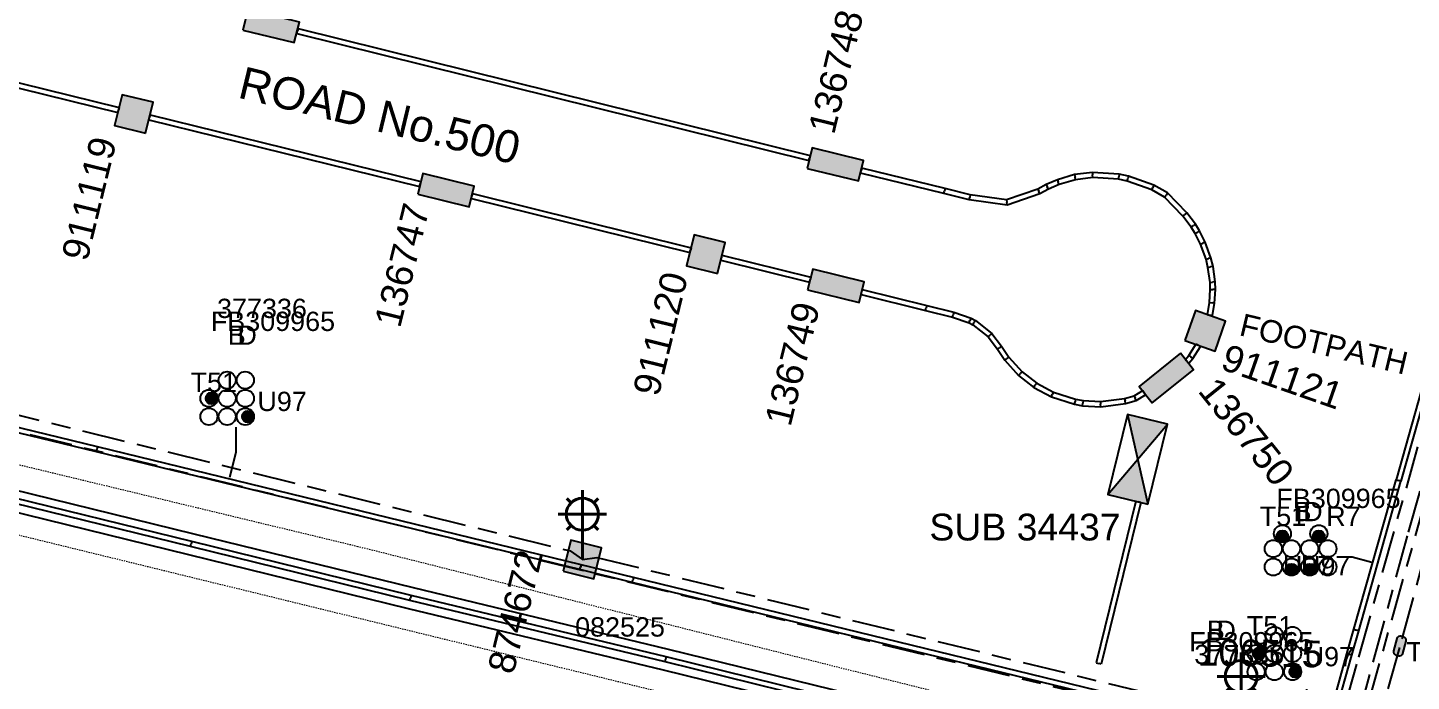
# Model space of a CAD drawing. Header units: metres. Extents: x 289087 to 291245, y 6227587 to 6229773.
# Drawn here: x 290576.8 to 290706, y 6228608.6 to 6228669.6 of the extents above; entities that cross this region are included whole.
import ezdxf
from ezdxf.enums import TextEntityAlignment as Align

# ---------------------------------------------------------------- set-up
doc = ezdxf.new("R2010")
doc.units = ezdxf.units.M
for name, pattern in [('Cable Exist UG', [8.2, 4, -1.2, 1.8, -1.2]), ('HIDDEN', [0.375, 0.25, -0.125]), ('HIDDEN2', [0.1875, 0.125, -0.0625]), ('IE Trench LV', [6.5, 5, -1.5])]:
    doc.linetypes.add(name, pattern=pattern)
for name, color, linetype in [('_User Ducts Config', 7, 'Continuous'), ('Duct_SP_EXT', 7, 'Continuous'), ('Equip_HV_EXT', 7, 'Continuous'), ('Equip_SP_SL_EXT', 7, 'Continuous'), ('Mains_HV_EXT', 7, 'Continuous'), ('Mains_SL_EXT', 7, 'Continuous'), ('Sub_SP_EXT', 7, 'Continuous'), ('SupportsUG_SP_LV_EXT', 7, 'Continuous'), ('SupportsUG_SP_LV_SL_EXT', 7, 'Continuous'), ('UG_Details_SP_MISC', 7, 'Continuous')]:
    doc.layers.add(name, color=color, linetype=linetype)
doc.layers.add('Cadastre Other Property_SP_EXT', color=9, linetype='HIDDEN', lineweight=5)
doc.layers.add('Cadastre Roads_SP_EXT', color=9, linetype='Continuous', lineweight=5)
doc.styles.add('COLUMN_LABEL', font='arial.ttf')
doc.styles.add('iecARIAL', font='arial.ttf', dxfattribs={"height": 2})
doc.styles.add('POLE_LABEL', font='arial.ttf')
doc.styles.get("Standard").update_dxf_attribs({"font": 'arial.ttf'})
doc.linetypes.add('Cable E UG', pattern='A,6,-0.5,["E",Standard,S=1.7,R=0,X=0.5,Y=-1],-2.9', length=9.4)
doc.linetypes.add('Cable P UG', pattern='A,6,-0.5,["P",Standard,S=1.7,R=0,X=0.5,Y=-1],-2.9', length=9.4)

# ---------------------------------------------------------------- blocks, each defined once
blk = doc.blocks.new('COLUMN_EXT')
blk.add_hatch(color=256).paths.add_polyline_path([(-1.49, 1.48), (-1.49, -1.49), (1.48, -1.49), (1.48, 1.48)])
blk.add_lwpolyline([(-1.49, -1.49), (1.48, -1.49), (1.48, 1.48), (-1.49, 1.48)], close=True)
for tag, height, style, flags, p in [('ASSET_NUM', 2.5, 'COLUMN_LABEL', 8, (2, 2)), ('STRUCTURE_PLANT_NUMBER', 0.2, 'POLE_LABEL', 9, (1.81, 0.03)), ('STREET_CODE', 0.2, 'COLUMN_LABEL', 9, (1.81, -0.2))]:
    blk.add_attdef(tag, text='', height=height, dxfattribs=dict(style=style, flags=flags)).set_placement(p, align=Align.MIDDLE_LEFT)
at = {"flags": 9}
for tag, p in [('COLUMN_TYPE', (1.81, -0.4)), ('OWNED_BY', (1.81, -0.6)), ('STATE', (1.81, -0.8)), ('USAGE', (1.81, -1)), ('LEGEND', (1.81, -1.2)), ('STREETNAME', (1.81, -1.6)), ('SUBURB', (1.81, -1.8)), ('LOCATION', (1.81, -1.4)), ('NOTES', (1.81, -2))]:
    blk.add_attdef(tag, text='', height=0.2, dxfattribs=at).set_placement(p, align=Align.MIDDLE_LEFT)
at = {"flags": 1}
blk.add_attdef('Z', (1.81, -2.35), '', height=0.2, dxfattribs=at)
blk = doc.blocks.new('PILLAR_EXT')
blk.add_hatch(color=256).paths.add_polyline_path([(-2.475, 0.99), (-2.475, -0.99), (2.475, -0.99), (2.475, 0.99)])
blk.add_lwpolyline([(-2.475, -0.99), (2.475, -0.99), (2.475, 0.99), (-2.475, 0.99)], close=True)
at = {"style": 'iecARIAL', "flags": 8}
blk.add_attdef('ASSET_NUM', (1.5, 3.5), '', height=2.5, dxfattribs=at)
for tag, p, flags in [('OWNED_BY', (0, -0.2), 9), ('STATE', (0, -0.4), 9), ('SUPPORT_TYPE', (0, -0.6), 9), ('USAGE', (0, -0.8), 9), ('LEGEND', (0, -1), 9), ('LOCATION', (0, -1.2), 9), ('NOTES', (0, -1.4), 9), ('STREETNAME', (0, -1.8), 9), ('SUBURB', (0, -2), 1), ('PARENT', (0, -1.6), 9)]:
    blk.add_attdef(tag, p, '', height=0.2, dxfattribs=dict(flags=flags))
blk = doc.blocks.new('DUCT_EXT')
blk.add_circle((0, 0.8), 0.8)
at = {"flags": 1}
blk.add_attdef('Z', (0, 0), '', height=0.2, dxfattribs=at)
at = {"flags": 9}
for tag, p in [('DUCT_CODE', (0, 0)), ('XSECT_TYPE', (0, -0.2)), ('STATE', (0, -0.6)), ('FB_REFERENCE', (0, -0.4)), ('NOTES', (0, -0.8))]:
    blk.add_attdef(tag, text='', height=0.2, dxfattribs=at).set_placement(p, align=Align.MIDDLE_LEFT)
blk = doc.blocks.new('SL_LANTERN_EXT')
at = {"lineweight": 40}
for p, q in [((0, 1.97), (0, 6.47)), ((-1.46, 5.68), (-1.06, 5.28)), ((1.46, 5.68), (1.06, 5.28)), ((-2.25, 4.22), (2.25, 4.22)), ((-1.46, 2.76), (-1.06, 3.16)), ((0, 0), (0, 2.72)), ((1.46, 2.76), (1.06, 3.16))]:
    blk.add_line(p, q, dxfattribs=at)
blk.add_circle((0, 4.22), 1.5, dxfattribs=at)
at = {"style": 'iecARIAL', "flags": 9}
blk.add_attdef('ASSET_NUM', (1.5, 1.5), '', height=2.5, dxfattribs=at)
for tag, p, height, flags in [('CONSTRUCTED_VOLTAGE', (0.98, -0.65), 0.2, 9), ('CONTROL_TYPE', (0.98, -0.85), 0.2, 9), ('LANTERN_PURPOSE', (0.98, -1.05), 0.2, 9), ('LANTERN_TYPE', (0.98, -1.25), 0.2, 9), ('NO_PHASES', (0.98, -1.45), 0.2, 9), ('LNUMBER', (2.18, -3.25), 2.5, 8), ('OPERATING_VOLTAGE', (0.98, -1.65), 0.2, 9), ('ORIENTATION', (0.98, -1.85), 0.2, 9), ('OWNED_BY', (0.98, -2.05), 0.2, 9), ('STATE', (0.98, -2.25), 0.2, 9), ('USAGE', (0.98, -2.45), 0.2, 9), ('CEXIST', (0.98, -2.65), 0.2, 9), ('CNEW', (0.98, -2.85), 0.2, 9), ('CNUMBER', (0.98, -3.05), 0.2, 9), ('CREMOVE', (0.98, -3.25), 0.2, 9), ('CREPLACE', (0.98, -3.45), 0.2, 9), ('LKINGHEIGHT', (0.98, -3.65), 0.2, 9), ('LBRACKET', (0.98, -3.85), 0.2, 9), ('LBRACKETVOCAB', (0.98, -4.05), 0.2, 9), ('LCATEGORY', (0.98, -4.25), 0.2, 9), ('LCHARGE1', (0.98, -4.45), 0.2, 9), ('LCHARGE1PERCENT', (0.98, -4.65), 0.2, 9), ('LCHARGE2', (0.98, -4.85), 0.2, 9), ('LCHARGE2PERCENT', (0.98, -5.05), 0.2, 9), ('LCHARGE3', (0.98, -5.25), 0.2, 9), ('LCHARGE3PERCENT', (0.98, -5.45), 0.2, 9), ('LEXIST', (0.98, -5.65), 0.2, 9), ('LLAMP', (0.98, -5.85), 0.2, 9), ('LLAMPVOCAB', (0.98, -6.05), 0.2, 9), ('LMAST', (0.98, -6.25), 0.2, 9), ('LMASTVOCAB', (0.98, -6.45), 0.2, 9), ('LNEW', (0.98, -6.65), 0.2, 9), ('LANTNUMBER', (0.98, -6.85), 0.2, 9), ('LOUTREACH', (0.98, -7.25), 0.2, 9), ('LOUTREACHVOCAB', (0.98, -7.45), 0.2, 9), ('LRATECODE', (0.98, -7.65), 0.2, 9), ('LREMOVE', (0.98, -7.85), 0.2, 9), ('LREPLACE', (0.98, -8.05), 0.2, 9), ('LTYPE', (0.98, -8.25), 0.2, 9), ('LTYPEVOCAB', (0.98, -8.45), 0.2, 9), ('LEGEND', (0.98, -8.65), 0.2, 9), ('LOCATION', (0.98, -8.85), 0.2, 9), ('NOTES', (0.98, -9.05), 0.2, 9), ('STREETNAME', (0.98, -9.25), 0.2, 9), ('SUBURB', (0.98, -9.45), 0.2, 1)]:
    blk.add_attdef(tag, p, '', height=height, dxfattribs=dict(flags=flags))
blk = doc.blocks.new('HV_STJ_EXT')
h = blk.add_hatch(color=256)
edge = h.paths.add_edge_path()
edge.add_ellipse((-0.59, 0.13), major_axis=(0.226, 0.226), ratio=1, start_angle=45, end_angle=135)
edge.add_line((-0.91, 0.13), (-0.91, -0.13))
edge.add_ellipse((-0.59, -0.13), major_axis=(0.226, 0.226), ratio=1, start_angle=135, end_angle=225)
edge.add_line((-0.59, -0.45), (0.59, -0.45))
edge.add_ellipse((0.59, -0.13), major_axis=(-0.226, 0.226), ratio=1, start_angle=135, end_angle=225)
edge.add_line((0.91, -0.13), (0.91, 0.13))
edge.add_ellipse((0.59, 0.13), major_axis=(-0.226, 0.226), ratio=1, start_angle=225, end_angle=315)
edge.add_line((0.59, 0.45), (-0.59, 0.45))
blk.add_lwpolyline([(-0.91, 0.13), (-0.91, -0.13, 0.414214), (-0.59, -0.45), (0.59, -0.45, 0.414214), (0.91, -0.13), (0.91, 0.13, 0.414214), (0.59, 0.45), (-0.59, 0.45, 0.414214)], format="xyb", close=True)
for tag, flags, p in [('ORIENTATION', 9, (1.5, 0)), ('Z', 1, (1.5, -0.8)), ('USAGE', 9, (1.5, -0.2)), ('LEGEND', 9, (1.5, -0.4)), ('NOTES', 9, (1.5, -0.6))]:
    blk.add_attdef(tag, text='', height=0.2, dxfattribs=dict(flags=flags)).set_placement(p, align=Align.MIDDLE_LEFT)
blk = doc.blocks.new('CABLE_LARGE_EXT')
h = blk.add_hatch(color=256)
edge = h.paths.add_edge_path()
edge.add_arc((0, 0.55), 0.55, 0, 360)
blk.add_circle((0, 0.55), 0.55)
at = {"flags": 1}
blk.add_attdef('Z', (0, 0), '', height=0.2, dxfattribs=at)
at = {"flags": 9}
for tag, p in [('COND_CODE', (0, 0)), ('STATE', (0, -0.4)), ('XSECT_SIZE', (0, -0.6)), ('FB_REFERENCE', (0, -0.2)), ('NOTES', (0, -0.8))]:
    blk.add_attdef(tag, text='', height=0.2, dxfattribs=at).set_placement(p, align=Align.MIDDLE_LEFT)
blk = doc.blocks.new('SUB_PADMOUNT_EXT')
for points in [[(0, 0), (-3.84, 1.92), (-3.84, -1.92)], [(0, 0), (3.84, 1.92), (3.84, -1.92)]]:
    blk.add_hatch(color=256).paths.add_polyline_path(points)
for p, q in [((3.84, 1.92), (-3.84, -1.92)), ((-3.84, 1.92), (3.84, -1.92))]:
    blk.add_line(p, q)
blk.add_lwpolyline([(-3.84, -1.92), (3.84, -1.92), (3.84, 1.92), (-3.84, 1.92)], close=True)
for tag, height, flags, p in [('ASSET_NUM', 3.5, 8, (2, 2)), ('STREET_CODE', 0.2, 9, (1.5, 0)), ('CONSTRUCTED_VOLTAGE', 0.2, 9, (1.5, -0.2)), ('OPERATING_VOLTAGE', 0.2, 9, (1.5, -0.6)), ('ORIENTATION', 0.2, 9, (1.5, -0.8)), ('OWNED_BY', 0.2, 9, (1.5, -1)), ('OPERATED_BY', 0.2, 9, (1.5, -1.2)), ('NO_PHASES', 0.2, 9, (1.5, -0.4)), ('SECONDARY_VOLTAGE', 0.2, 9, (1.5, -1.6)), ('STATE', 0.2, 9, (1.5, -1.8)), ('SUBSTATION_TYPE', 0.2, 9, (1.5, -2.2)), ('MAINTAINED_BY', 0.2, 9, (1.5, -1.4)), ('PARENT', 0.2, 9, (1.5, -2)), ('USAGE', 0.2, 9, (1.5, -2.4)), ('LEGEND', 0.2, 9, (1.5, -2.6)), ('STREETNAME', 0.2, 9, (1.5, -3)), ('SUBURB', 0.2, 9, (1.5, -3.2)), ('Z', 0.2, 1, (1.5, -3.6)), ('LOCATION', 0.2, 9, (1.5, -2.8)), ('NOTES', 0.2, 9, (1.5, -3.4))]:
    blk.add_attdef(tag, text='', height=height, dxfattribs=dict(flags=flags)).set_placement(p, align=Align.MIDDLE_LEFT)

msp = doc.modelspace()

# ---------------------------------------------------------------- linework, layer by layer
at = {"layer": '_User Ducts Config'}
for points in [[(290596.19, 6228632.37), (290596.19, 6228629.99), (290595.61, 6228627.66)], [(290699.05, 6228620.25), (290700.46, 6228620.25), (290702.29, 6228619.76)]]:
    msp.add_lwpolyline(points, dxfattribs=at)
at = {"layer": 'Cadastre Other Property_SP_EXT', "linetype": 'HIDDEN2'}
msp.add_lwpolyline([(290456.46, 6228664.44), (290440.44, 6228655.2), (290572.17, 6228623.22), (290684.79, 6228595.71), (290685.56, 6228595.51), (290693.93, 6228590.68), (290695.64, 6228597.03), (290688.19, 6228600.97), (290607.6, 6228621.21), (290470.23, 6228654.28), (290470.95, 6228660.94), (290456.46, 6228664.44)], close=True, dxfattribs=at)
at = {"layer": 'Duct_SP_EXT'}
for p, q in [((290715.41, 6228666.01), (290704.55, 6228627.45)), ((290715.87, 6228665.88), (290705.01, 6228627.32)), ((290591.96, 6228621.22), (290536.99, 6228634.71)), ((290592.08, 6228621.68), (290537.11, 6228635.17)), ((290583.17, 6228630.06), (290564.03, 6228634.73)), ((290583.28, 6228630.52), (290564.14, 6228635.2)), ((290583.17, 6228630.06), (290583.22, 6228630.29)), ((290628.32, 6228619.07), (290583.17, 6228630.06)), ((290583.28, 6228630.52), (290583.22, 6228630.29)), ((290628.44, 6228619.53), (290583.28, 6228630.52)), ((290700.62, 6228613.5), (290704.55, 6228627.45)), ((290701.08, 6228613.37), (290705.01, 6228627.32)), ((290704.55, 6228627.45), (290704.78, 6228627.39)), ((290704.55, 6228627.45), (290704.78, 6228627.39)), ((290705.01, 6228627.32), (290704.78, 6228627.39)), ((290705.01, 6228627.32), (290704.78, 6228627.39)), ((290680.24, 6228625.45), (290676.56, 6228610.36)), ((290680.71, 6228625.34), (290677.02, 6228610.24)), ((290680.24, 6228625.45), (290680.47, 6228625.39)), ((290680.71, 6228625.34), (290680.47, 6228625.39)), ((290592.08, 6228621.68), (290592.02, 6228621.45)), ((290612.57, 6228616.66), (290592.08, 6228621.68)), ((290591.96, 6228621.22), (290592.02, 6228621.45)), ((290612.46, 6228616.19), (290591.96, 6228621.22)), ((290628.32, 6228619.07), (290628.38, 6228619.3)), ((290628.32, 6228619.07), (290628.38, 6228619.3)), ((290633.22, 6228617.88), (290628.32, 6228619.07)), ((290628.44, 6228619.53), (290628.38, 6228619.3)), ((290628.44, 6228619.53), (290628.38, 6228619.3)), ((290633.33, 6228618.34), (290628.44, 6228619.53)), ((290633.22, 6228617.88), (290633.28, 6228618.11)), ((290689.89, 6228604.09), (290633.22, 6228617.88)), ((290633.33, 6228618.34), (290633.28, 6228618.11)), ((290690, 6228604.55), (290633.33, 6228618.34)), ((290612.57, 6228616.66), (290612.51, 6228616.42)), ((290636.39, 6228610.92), (290612.57, 6228616.66)), ((290612.46, 6228616.19), (290612.51, 6228616.42)), ((290636.28, 6228610.45), (290612.46, 6228616.19)), ((290699.97, 6228611.21), (290700.62, 6228613.5)), ((290700.43, 6228611.08), (290701.08, 6228613.37)), ((290700.62, 6228613.5), (290700.85, 6228613.43)), ((290700.62, 6228613.5), (290700.85, 6228613.43)), ((290701.08, 6228613.37), (290700.85, 6228613.43)), ((290701.08, 6228613.37), (290700.85, 6228613.43)), ((290636.28, 6228610.45), (290636.33, 6228610.68)), ((290659.97, 6228604.64), (290636.28, 6228610.45)), ((290636.39, 6228610.92), (290636.33, 6228610.68)), ((290660.09, 6228605.1), (290636.39, 6228610.92)), ((290676.56, 6228610.36), (290676.79, 6228610.3)), ((290677.02, 6228610.24), (290676.79, 6228610.3)), ((290698.38, 6228605.56), (290699.97, 6228611.21)), ((290698.84, 6228605.43), (290700.43, 6228611.08)), ((290699.97, 6228611.21), (290700.2, 6228611.14)), ((290700.43, 6228611.08), (290700.2, 6228611.14))]:
    msp.add_line(p, q, dxfattribs=at)
at = {"layer": 'Mains_HV_EXT', "linetype": 'Cable Exist UG'}
for points in [[(290865.4, 6229183.98), (290862.88, 6229174.89), (290862.88, 6229174.89), (290852.8, 6229138.99), (290835.62, 6229077.4), (290829.49, 6229055.08), (290829.49, 6229055.08), (290827.35, 6229047.43), (290827.35, 6229047.43), (290815.28, 6229004.2), (290815.28, 6229004.2), (290750.8, 6228776.39), (290727.34, 6228693.51), (290714.8, 6228648.11), (290714.8, 6228648.11), (290704.91, 6228611.94)], [(290484.62, 6228654.42), (290529.19, 6228643.45), (290694.22, 6228602.83), (290694.22, 6228602.83), (290699.94, 6228601.43), (290699.94, 6228601.43), (290665.17, 6228476.17)], [(290706.78, 6228626.4), (290705.59, 6228622.21), (290705.59, 6228622.21), (290700.46, 6228603.36), (290702.42, 6228602.88), (290702.42, 6228602.88), (290667.89, 6228478.34)], [(290704.88, 6228611.79), (290702.91, 6228604.81), (290702.91, 6228604.81), (290704.89, 6228604.33), (290704.89, 6228604.33), (290669.03, 6228475.09)]]:
    msp.add_lwpolyline(points, dxfattribs=at)
at = {"layer": 'Mains_HV_EXT', "linetype": 'Cable P UG'}
msp.add_lwpolyline([(290477.44, 6228654.71), (290481.31, 6228653.76), (290482.8, 6228653.44), (290485.1, 6228652.95), (290487.95, 6228652.21), (290490.91, 6228651.13), (290493.76, 6228649.76), (290497.28, 6228647.64), (290500.8, 6228645.79), (290505.57, 6228643.84), (290537.29, 6228635.91), (290592.26, 6228622.42), (290612.75, 6228617.4), (290636.57, 6228611.66), (290660.28, 6228605.84), (290662.6, 6228605.21), (290680.57, 6228600.86), (290696.68, 6228593.25), (290699.12, 6228575.86), (290692.56, 6228552.96), (290684.36, 6228525.48)], dxfattribs=at)
at = {"layer": 'Mains_HV_EXT', "linetype": 'Cable E UG'}
msp.add_lwpolyline([(290476.96, 6228652.77), (290480.86, 6228651.81), (290482.38, 6228651.48), (290484.65, 6228651.01), (290487.36, 6228650.3), (290490.13, 6228649.29), (290492.81, 6228648), (290496.3, 6228645.89), (290499.95, 6228643.98), (290504.94, 6228641.93), (290536.81, 6228633.97), (290591.78, 6228620.48), (290612.28, 6228615.45), (290636.1, 6228609.71), (290659.78, 6228603.9), (290662.1, 6228603.27), (290679.9, 6228598.97), (290694.85, 6228591.9), (290697.08, 6228576), (290690.64, 6228553.52), (290682.43, 6228525.99)], dxfattribs=at)
at = {"layer": 'Mains_SL_EXT', "linetype": 'Cable Exist UG'}
for points in [[(290690.09, 6228604.88), (290691.43, 6228605.07), (290691.43, 6228605.07), (290698.91, 6228603.23), (290699.12, 6228603.99), (290698.97, 6228604.4), (290699.44, 6228606.22), (290699.8, 6228606.4), (290701.07, 6228610.9), (290701.07, 6228610.9), (290716.62, 6228666.09), (290724.11, 6228692.8), (290730.27, 6228714.71), (290753.24, 6228707.43), (290756.35, 6228702.11), (290756.35, 6228702.11), (290775.2, 6228696.6)], [(290832.1, 6228713.92), (290821.4, 6228711.14), (290811.17, 6228714.03), (290805.84, 6228695.01), (290805.45, 6228693.83), (290804.62, 6228692.39), (290803.03, 6228690.8), (290800.95, 6228689.54), (290798.79, 6228688.67), (290796.55, 6228688.58), (290793.75, 6228689.12), (290776.26, 6228694.2), (290775.86, 6228694.33), (290755.03, 6228700.41), (290751.9, 6228705.76), (290731.64, 6228712.18), (290726.03, 6228692.26), (290718.54, 6228665.55), (290702.41, 6228608.28), (290700.31, 6228600.83), (290691.6, 6228602.96), (290690.09, 6228604.88)], [(290564.3, 6228635.84), (290565.96, 6228635.94), (290565.96, 6228635.94), (290627.41, 6228620.82), (290628.56, 6228620.02)], [(290628.56, 6228620.02), (290629.91, 6228620.21), (290629.91, 6228620.21), (290689.02, 6228605.66), (290690.09, 6228604.88)]]:
    msp.add_lwpolyline(points, dxfattribs=at)
at = {"layer": 'UG_Details_SP_MISC'}
for p, q in [((290602.01, 6228669.58), (290601.95, 6228669.34)), ((290602.01, 6228669.58), (290649.84, 6228657.71)), ((290601.9, 6228669.11), (290601.95, 6228669.34)), ((290601.9, 6228669.11), (290649.72, 6228657.25)), ((290564.86, 6228667.21), (290585.29, 6228662.2)), ((290564.74, 6228666.74), (290585.18, 6228661.74)), ((290585.18, 6228661.74), (290585.24, 6228661.97)), ((290585.29, 6228662.2), (290585.24, 6228661.97)), ((290588.06, 6228661.03), (290588.12, 6228661.26)), ((290588.06, 6228661.03), (290613.35, 6228654.83)), ((290588.18, 6228661.5), (290588.12, 6228661.26)), ((290588.18, 6228661.5), (290613.47, 6228655.3)), ((290649.72, 6228657.25), (290649.78, 6228657.48)), ((290649.84, 6228657.71), (290649.78, 6228657.48)), ((290613.47, 6228655.3), (290613.41, 6228655.07)), ((290654.53, 6228656.07), (290654.59, 6228656.3)), ((290662.32, 6228654.16), (290654.53, 6228656.07)), ((290654.65, 6228656.53), (290654.59, 6228656.3)), ((290662.43, 6228654.63), (290654.65, 6228656.53)), ((290672.92, 6228655.46), (290671.87, 6228655.01)), ((290674.53, 6228655.93), (290672.92, 6228655.46)), ((290672.92, 6228655.46), (290673, 6228655.24)), ((290674.63, 6228655.46), (290673.08, 6228655.01)), ((290676.2, 6228656.14), (290674.53, 6228655.93)), ((290674.53, 6228655.93), (290674.58, 6228655.69)), ((290674.63, 6228655.46), (290674.58, 6228655.69)), ((290676.22, 6228655.66), (290674.63, 6228655.46)), ((290678.68, 6228655.98), (290676.2, 6228656.14)), ((290676.2, 6228656.14), (290676.21, 6228655.9)), ((290676.22, 6228655.66), (290676.21, 6228655.9)), ((290678.62, 6228655.5), (290676.22, 6228655.66)), ((290678.62, 6228655.5), (290678.65, 6228655.74)), ((290679.44, 6228655.32), (290678.62, 6228655.5)), ((290678.68, 6228655.98), (290678.65, 6228655.74)), ((290679.58, 6228655.78), (290678.68, 6228655.98)), ((290679.44, 6228655.32), (290679.51, 6228655.55)), ((290681.74, 6228654.51), (290679.44, 6228655.32)), ((290679.58, 6228655.78), (290679.51, 6228655.55)), ((290681.94, 6228654.94), (290679.58, 6228655.78)), ((290613.35, 6228654.83), (290613.41, 6228655.07)), ((290618.3, 6228654.16), (290618.24, 6228653.93)), ((290618.3, 6228654.16), (290638.71, 6228649.11)), ((290662.32, 6228654.16), (290662.37, 6228654.39)), ((290664.7, 6228653.58), (290662.32, 6228654.16)), ((290662.43, 6228654.63), (290662.37, 6228654.39)), ((290664.79, 6228654.05), (290662.43, 6228654.63)), ((290664.79, 6228654.05), (290664.74, 6228653.81)), ((290668.18, 6228653.57), (290664.79, 6228654.05)), ((290671.09, 6228654.58), (290668.18, 6228653.57)), ((290671.28, 6228654.14), (290668.23, 6228653.08)), ((290671.87, 6228655.01), (290671.09, 6228654.58)), ((290671.09, 6228654.58), (290671.19, 6228654.36)), ((290671.28, 6228654.14), (290671.19, 6228654.36)), ((290672.09, 6228654.58), (290671.28, 6228654.14)), ((290671.87, 6228655.01), (290671.98, 6228654.8)), ((290672.09, 6228654.58), (290671.98, 6228654.8)), ((290673.08, 6228655.01), (290672.09, 6228654.58)), ((290673.08, 6228655.01), (290673, 6228655.24)), ((290681.74, 6228654.51), (290681.84, 6228654.72)), ((290682.93, 6228653.83), (290681.74, 6228654.51)), ((290681.94, 6228654.94), (290681.84, 6228654.72)), ((290683.22, 6228654.22), (290681.94, 6228654.94)), ((290682.93, 6228653.83), (290683.08, 6228654.03)), ((290683.22, 6228654.22), (290683.08, 6228654.03)), ((290685.02, 6228652.36), (290683.22, 6228654.22)), ((290618.19, 6228653.7), (290618.24, 6228653.93)), ((290618.19, 6228653.7), (290638.6, 6228648.65)), ((290664.7, 6228653.58), (290664.74, 6228653.81)), ((290668.23, 6228653.08), (290664.7, 6228653.58)), ((290668.18, 6228653.57), (290668.21, 6228653.33)), ((290668.23, 6228653.08), (290668.21, 6228653.33)), ((290684.65, 6228652.05), (290682.93, 6228653.83)), ((290684.65, 6228652.05), (290684.84, 6228652.21)), ((290685.43, 6228651.03), (290684.65, 6228652.05)), ((290685.02, 6228652.36), (290684.84, 6228652.21)), ((290685.83, 6228651.3), (290685.02, 6228652.36)), ((290685.43, 6228651.03), (290685.63, 6228651.17)), ((290685.8, 6228650.44), (290685.43, 6228651.03)), ((290685.83, 6228651.3), (290685.63, 6228651.17)), ((290685.8, 6228650.44), (290686, 6228650.56)), ((290686.3, 6228649.44), (290685.8, 6228650.44)), ((290686.21, 6228650.68), (290685.83, 6228651.3)), ((290686.21, 6228650.68), (290686, 6228650.56)), ((290686.74, 6228649.64), (290686.21, 6228650.68)), ((290638.6, 6228648.65), (290638.66, 6228648.88)), ((290638.71, 6228649.11), (290638.66, 6228648.88)), ((290686.3, 6228649.44), (290686.52, 6228649.54)), ((290686.81, 6228648.03), (290686.3, 6228649.44)), ((290686.74, 6228649.64), (290686.52, 6228649.54)), ((290687.27, 6228648.17), (290686.74, 6228649.64)), ((290641.48, 6228647.94), (290641.54, 6228648.17)), ((290641.48, 6228647.94), (290649.78, 6228645.91)), ((290641.6, 6228648.41), (290641.54, 6228648.17)), ((290641.6, 6228648.41), (290649.89, 6228646.37)), ((290686.81, 6228648.03), (290687.04, 6228648.1)), ((290686.99, 6228647.28), (290686.81, 6228648.03)), ((290687.27, 6228648.17), (290687.04, 6228648.1)), ((290687.46, 6228647.37), (290687.27, 6228648.17)), ((290649.89, 6228646.37), (290649.83, 6228646.14)), ((290686.99, 6228647.28), (290687.23, 6228647.32)), ((290687.18, 6228645.88), (290686.99, 6228647.28)), ((290687.46, 6228647.37), (290687.23, 6228647.32)), ((290687.66, 6228645.92), (290687.46, 6228647.37)), ((290649.78, 6228645.91), (290649.83, 6228646.14)), ((290654.59, 6228644.73), (290654.64, 6228644.96)), ((290654.7, 6228645.2), (290654.64, 6228644.96)), ((290654.7, 6228645.2), (290660.74, 6228643.72)), ((290687.13, 6228644), (290687.2, 6228645.21)), ((290687.18, 6228645.88), (290687.42, 6228645.9)), ((290687.2, 6228645.21), (290687.18, 6228645.88)), ((290687.2, 6228645.21), (290687.44, 6228645.21)), ((290687.66, 6228645.92), (290687.42, 6228645.9)), ((290687.68, 6228645.21), (290687.44, 6228645.21)), ((290687.61, 6228643.95), (290687.68, 6228645.21)), ((290687.68, 6228645.21), (290687.66, 6228645.92)), ((290654.59, 6228644.73), (290660.62, 6228643.25)), ((290660.74, 6228643.72), (290660.68, 6228643.48)), ((290660.74, 6228643.72), (290663.25, 6228643.1)), ((290686.93, 6228642.86), (290687.13, 6228644)), ((290687.13, 6228644), (290687.37, 6228643.97)), ((290687.61, 6228643.95), (290687.37, 6228643.97)), ((290687.4, 6228642.78), (290687.61, 6228643.95)), ((290660.62, 6228643.25), (290660.68, 6228643.48)), ((290660.62, 6228643.25), (290663.12, 6228642.64)), ((290663.12, 6228642.64), (290663.19, 6228642.87)), ((290663.12, 6228642.64), (290664.67, 6228642.11)), ((290663.25, 6228643.1), (290663.19, 6228642.87)), ((290663.25, 6228643.1), (290664.86, 6228642.55)), ((290664.67, 6228642.11), (290664.76, 6228642.33)), ((290664.86, 6228642.55), (290664.76, 6228642.33)), ((290664.86, 6228642.55), (290665.29, 6228642.32)), ((290686.93, 6228642.86), (290687.17, 6228642.82)), ((290687.4, 6228642.78), (290687.17, 6228642.82)), ((290664.67, 6228642.11), (290665.03, 6228641.92)), ((290665.03, 6228641.92), (290665.16, 6228642.12)), ((290665.03, 6228641.92), (290666.47, 6228640.78)), ((290665.29, 6228642.32), (290665.16, 6228642.12)), ((290665.29, 6228642.32), (290666.81, 6228641.12)), ((290666.81, 6228641.12), (290666.64, 6228640.95)), ((290666.81, 6228641.12), (290667.71, 6228639.92)), ((290666.47, 6228640.78), (290666.64, 6228640.95)), ((290666.47, 6228640.78), (290667.32, 6228639.65)), ((290667.32, 6228639.65), (290667.52, 6228639.78)), ((290667.71, 6228639.92), (290667.52, 6228639.78)), ((290667.71, 6228639.92), (290668.39, 6228638.9)), ((290685.2, 6228639.06), (290685.89, 6228640.14)), ((290685.58, 6228638.77), (290686.29, 6228639.89)), ((290685.89, 6228640.14), (290686.09, 6228640.02)), ((290686.29, 6228639.89), (290686.09, 6228640.02)), ((290667.32, 6228639.65), (290668.01, 6228638.61)), ((290668.01, 6228638.61), (290668.2, 6228638.76)), ((290668.01, 6228638.61), (290669.29, 6228637.19)), ((290668.39, 6228638.9), (290668.2, 6228638.76)), ((290668.39, 6228638.9), (290669.62, 6228637.54)), ((290684.85, 6228638.66), (290685.2, 6228639.06)), ((290684.85, 6228638.66), (290685.03, 6228638.5)), ((290685.21, 6228638.34), (290685.03, 6228638.5)), ((290685.2, 6228639.06), (290685.39, 6228638.92)), ((290685.21, 6228638.34), (290685.58, 6228638.77)), ((290685.58, 6228638.77), (290685.39, 6228638.92)), ((290669.29, 6228637.19), (290669.46, 6228637.37)), ((290669.29, 6228637.19), (290670.73, 6228636.07)), ((290669.62, 6228637.54), (290669.46, 6228637.37)), ((290669.62, 6228637.54), (290670.99, 6228636.47)), ((290670.73, 6228636.07), (290670.86, 6228636.27)), ((290670.73, 6228636.07), (290672.36, 6228635.18)), ((290670.99, 6228636.47), (290670.86, 6228636.27)), ((290670.99, 6228636.47), (290672.55, 6228635.63)), ((290672.36, 6228635.18), (290672.45, 6228635.41)), ((290672.36, 6228635.18), (290674.51, 6228634.5)), ((290672.55, 6228635.63), (290672.45, 6228635.41)), ((290672.55, 6228635.63), (290674.63, 6228634.97)), ((290674.51, 6228634.5), (290674.57, 6228634.73)), ((290674.63, 6228634.97), (290674.57, 6228634.73)), ((290674.63, 6228634.97), (290675.33, 6228634.85)), ((290675.28, 6228634.37), (290675.3, 6228634.61)), ((290675.33, 6228634.85), (290675.3, 6228634.61)), ((290675.33, 6228634.85), (290676.95, 6228634.75)), ((290676.95, 6228634.75), (290679.2, 6228635.04)), ((290676.95, 6228634.75), (290676.96, 6228634.51)), ((290676.97, 6228634.27), (290679.29, 6228634.57)), ((290679.2, 6228635.04), (290680.09, 6228635.3)), ((290679.2, 6228635.04), (290679.25, 6228634.81)), ((290679.29, 6228634.57), (290679.25, 6228634.81)), ((290679.29, 6228634.57), (290680.28, 6228634.86)), ((290680.09, 6228635.3), (290680.9, 6228635.79)), ((290680.09, 6228635.3), (290680.19, 6228635.08)), ((290680.28, 6228634.86), (290680.19, 6228635.08)), ((290680.28, 6228634.86), (290681.14, 6228635.38)), ((290680.9, 6228635.79), (290681.02, 6228635.59)), ((290681.14, 6228635.38), (290681.02, 6228635.59)), ((290674.51, 6228634.5), (290675.28, 6228634.37)), ((290675.28, 6228634.37), (290676.97, 6228634.27)), ((290676.97, 6228634.27), (290676.96, 6228634.51))]:
    msp.add_line(p, q, dxfattribs=at)

# ---------------------------------------------------------------- block references
at = {"layer": '_User Ducts Config'}
for name, p, rotation in [('DUCT_EXT', (290596.18, 6228636.75), 89.96679994257505), ('DUCT_EXT', (290597.88, 6228636.75), 89.96679994257505), ('DUCT_EXT', (290594.48, 6228635.05), 89.96679994257505), ('CABLE_LARGE_EXT', (290594.48, 6228635.05), 90.0444543640779), ('DUCT_EXT', (290596.18, 6228635.05), 89.96679994257505), ('DUCT_EXT', (290597.88, 6228635.05), 89.96679994257505), ('DUCT_EXT', (290594.48, 6228633.35), 89.96679994257505), ('DUCT_EXT', (290596.18, 6228633.35), 89.96679994257505), ('DUCT_EXT', (290597.88, 6228633.35), 89.96679994257505), ('CABLE_LARGE_EXT', (290597.88, 6228633.35), 90.10533878515238), ('DUCT_EXT', (290693.99, 6228612.94), 89.96679994257505), ('DUCT_EXT', (290695.69, 6228612.94), 89.96679994257505), ('DUCT_EXT', (290692.29, 6228611.24), 89.96679994257505), ('CABLE_LARGE_EXT', (290692.29, 6228611.24), 90.0444543640779), ('DUCT_EXT', (290693.99, 6228611.24), 89.96679994257505), ('DUCT_EXT', (290695.69, 6228611.24), 89.96679994257505), ('DUCT_EXT', (290692.29, 6228609.54), 89.96679994257505), ('DUCT_EXT', (290693.99, 6228609.54), 89.96679994257505), ('DUCT_EXT', (290695.69, 6228609.54), 89.96679994257505), ('CABLE_LARGE_EXT', (290695.69, 6228609.54), 90.10533878515238)]:
    msp.add_blockref(name, p, dxfattribs=dict(at, rotation=rotation))
for name, p in [('DUCT_EXT', (290693.94, 6228621.62)), ('DUCT_EXT', (290697.34, 6228621.62)), ('DUCT_EXT', (290693.09, 6228620.22)), ('CABLE_LARGE_EXT', (290693.94, 6228621.62)), ('DUCT_EXT', (290694.79, 6228620.22)), ('DUCT_EXT', (290696.49, 6228620.22)), ('CABLE_LARGE_EXT', (290697.34, 6228621.62)), ('DUCT_EXT', (290698.19, 6228620.22)), ('DUCT_EXT', (290693.09, 6228618.52)), ('DUCT_EXT', (290694.79, 6228618.52)), ('CABLE_LARGE_EXT', (290694.79, 6228618.52)), ('DUCT_EXT', (290696.49, 6228618.52)), ('CABLE_LARGE_EXT', (290696.49, 6228618.52)), ('DUCT_EXT', (290698.19, 6228618.52))]:
    msp.add_blockref(name, p, dxfattribs=at)
at = {"layer": 'Equip_HV_EXT', "rotation": 74.60839453292166}
msp.add_blockref('HV_STJ_EXT', (290704.91, 6228611.94), dxfattribs=at)
at = {"layer": 'Equip_SP_SL_EXT'}
for p in [(290628.56, 6228620.02), (290690.09, 6228604.88)]:
    msp.add_blockref('SL_LANTERN_EXT', p, dxfattribs=at)
at = {"layer": 'Sub_SP_EXT', "linetype": 'IE Trench LV'}
ref = msp.add_blockref('SUB_PADMOUNT_EXT', (290680.42, 6228629.36), dxfattribs=dict(at, rotation=76.23263226302522))
ref.add_attrib('ASSET_NUM', 'SUB 34437', dxfattribs={"layer": '0', "height": 2.5}).set_placement((290660.97, 6228623.04), align=Align.MIDDLE_LEFT)
at = {"layer": 'SupportsUG_SP_LV_EXT'}
ref = msp.add_blockref('PILLAR_EXT', (290599.49, 6228669.8), dxfattribs=dict(at, rotation=346.2326322657898))
ref.add_attrib('ASSET_NUM', '136746', dxfattribs={"layer": '0', "height": 2.5, "rotation": 76.2326}).set_placement((290598.16, 6228672.79), align=Align.MIDDLE_LEFT)
ref = msp.add_blockref('PILLAR_EXT', (290652.19, 6228656.89), dxfattribs=dict(at, rotation=346.2326322657898))
ref.add_attrib('ASSET_NUM', '136748', dxfattribs={"layer": '0', "height": 2.5, "rotation": 76.2326}).set_placement((290650.85, 6228659.88), align=Align.MIDDLE_LEFT)
ref = msp.add_blockref('PILLAR_EXT', (290615.82, 6228654.48), dxfattribs=dict(at, rotation=346.2326322657898))
ref.add_attrib('ASSET_NUM', '136747', dxfattribs={"layer": '0', "height": 2.5, "rotation": 76.2326}).set_placement((290610.32, 6228641.83), align=Align.MIDDLE_LEFT)
ref = msp.add_blockref('PILLAR_EXT', (290652.24, 6228645.55), dxfattribs=dict(at, rotation=346.2326322657898))
ref.add_attrib('ASSET_NUM', '136749', dxfattribs={"layer": '0', "height": 2.5, "rotation": 76.2326}).set_placement((290646.78, 6228632.62), align=Align.MIDDLE_LEFT)
ref = msp.add_blockref('PILLAR_EXT', (290683.1, 6228636.95), dxfattribs=dict(at, rotation=218.7706116731239))
ref.add_attrib('ASSET_NUM', '136750', dxfattribs={"layer": '0', "height": 2.5, "rotation": 308.7706}).set_placement((290686.94, 6228636.5), align=Align.MIDDLE_LEFT)
ref = msp.add_blockref('PILLAR_EXT', (290695.4, 6228605.31), dxfattribs=dict(at, rotation=50.0498891048055))
ref.add_attrib('ASSET_NUM', '106515', dxfattribs={"layer": '0', "height": 2.5, "rotation": 359.0826, "style": 'iecARIAL'}).set_placement((290697.69, 6228611.19), align=Align.MIDDLE_RIGHT)
at = {"layer": 'SupportsUG_SP_LV_SL_EXT'}
ref = msp.add_blockref('COLUMN_EXT', (290586.67, 6228661.6), dxfattribs=dict(at, rotation=76.23263227454629))
ref.add_attrib('ASSET_NUM', '911119', dxfattribs={"layer": '0', "height": 2.5, "rotation": 76.2326, "style": 'COLUMN_LABEL'}).set_placement((290581.1, 6228648.04), align=Align.MIDDLE_LEFT)
ref = msp.add_blockref('COLUMN_EXT', (290640.09, 6228648.51), dxfattribs=dict(at, rotation=76.23263227454629))
ref.add_attrib('ASSET_NUM', '911120', dxfattribs={"layer": '0', "height": 2.5, "rotation": 76.2326, "style": 'COLUMN_LABEL'}).set_placement((290634.46, 6228635.43), align=Align.MIDDLE_LEFT)
ref = msp.add_blockref('COLUMN_EXT', (290686.74, 6228641.36), dxfattribs=dict(at, rotation=340.7590621874388))
ref.add_attrib('ASSET_NUM', '911121', dxfattribs={"layer": '0', "height": 2.5, "rotation": 340.7591, "style": 'COLUMN_LABEL'}).set_placement((290688.45, 6228639), align=Align.MIDDLE_LEFT)
ref = msp.add_blockref('COLUMN_EXT', (290628.56, 6228620.02), dxfattribs=dict(at, rotation=346.1740229344588))
ref.add_attrib('ASSET_NUM', '874672', dxfattribs={"layer": '0', "height": 2.5, "rotation": 76.174, "style": 'COLUMN_LABEL'}).set_placement((290619.68, 6228609.79), align=Align.TOP_LEFT)

# ---------------------------------------------------------------- texts
at = {"layer": '_User Ducts Config'}
for s, p in [('377336', (290594.44, 6228642.55)), ('FB309965', (290593.86, 6228641.34)), ('B', (290595.44, 6228640.05)), ('D', (290596.34, 6228640.05)), ('T51', (290591.97, 6228635.65)), ('U97', (290598.21, 6228633.87)), ('FB309965', (290693.38, 6228624.82)), ('T51', (290691.83, 6228623.15)), ('B', (290694.98, 6228623.59)), ('D', (290695.88, 6228623.59)), ('R7', (290698.03, 6228623.15)), ('U97', (290693.98, 6228618.55)), ('U97', (290695.68, 6228618.55)), ('B', (290686.88, 6228612.51)), ('D', (290687.78, 6228612.51)), ('T51', (290690.62, 6228612.93)), ('FB309965', (290685.23, 6228611.44)), ('377336', (290685.71, 6228610.25)), ('U97', (290696.02, 6228610.05)), ('T51', (290705.53, 6228610.5))]:
    msp.add_text(s, height=1.8, dxfattribs=at).set_placement(p)
at = {"layer": 'Cadastre Other Property_SP_EXT'}
msp.add_text('082525', height=1.8, dxfattribs=at).set_placement((290627.88, 6228612.82))
at = {"layer": 'Cadastre Roads_SP_EXT', "color": 0}
for s, height, rotation, p in [('ROAD No.500', 3, 346.432, (290596.27, 6228663.14)), ('FOOTPATH', 2.1, 346.5769, (290689.81, 6228640.96))]:
    msp.add_text(s, height=height, rotation=rotation, dxfattribs=at).set_placement(p)

doc.saveas('drawing.dxf')
